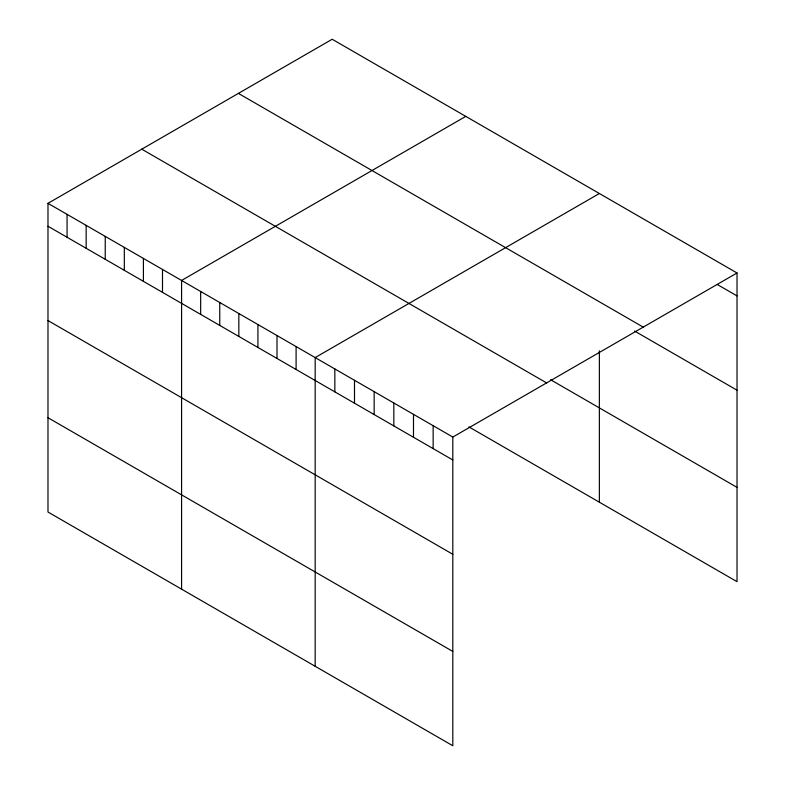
<?xml version="1.0" encoding="UTF-8"?>
<svg xmlns="http://www.w3.org/2000/svg" width="785" height="785" viewBox="0 0 785 785"><rect width="100%" height="100%" fill="white"/><g stroke="black" fill="none" stroke-linecap="round" stroke-linejoin="round"><path stroke-width="1.18" d="M47.983 203.335L452.817 437.059L452.817 745.75L47.983 512.026L47.983 203.335L332.183 39.25L737.017 272.974L737.017 581.665L468.959 426.912M465.78 116.376L181.58 280.461L181.58 589.152M599.367 193.512L315.177 357.587L315.177 666.279M452.817 437.059L737.017 272.974M717.353 284.543L737.017 295.896M238.395 93.395L643.229 327.119M634.555 331.044L737.017 390.194M550.599 379.734L737.017 487.367M141.771 149.179L546.605 382.913M47.983 226.247L452.817 459.971M47.983 320.555L452.817 554.279M47.983 417.718L452.817 651.442M599.367 350.816L599.367 502.204M433.153 425.705L433.153 448.618M413.489 414.352L413.489 437.265M393.825 402.999L393.825 425.912M374.16 391.646L374.16 414.558M354.496 380.293L354.496 403.205M334.842 368.94L334.842 391.862M296.092 346.568L296.092 369.49M277.007 335.548L277.007 358.47M257.922 324.529L257.922 347.451M238.836 313.519L238.836 336.431M219.751 302.5L219.751 325.412M200.666 291.48L200.666 314.392M162.495 269.441L162.495 292.354M143.41 258.422L143.41 281.334M124.324 247.403L124.324 270.325M105.239 236.383L105.239 259.305M86.154 225.364L86.154 248.286M67.068 214.344L67.068 237.266"/></g></svg>
